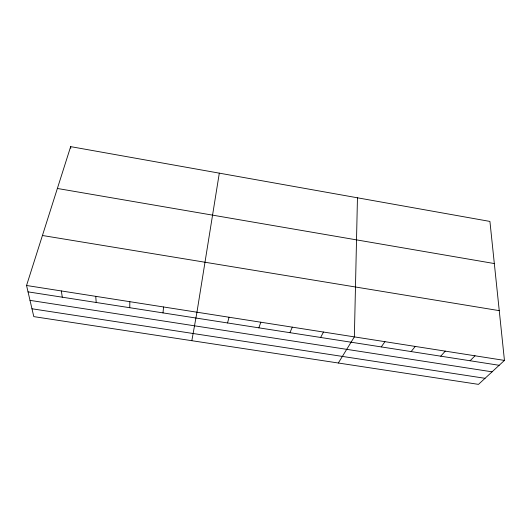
<?xml version="1.0" encoding="UTF-8"?>
<svg xmlns="http://www.w3.org/2000/svg" width="531" height="531" viewBox="0 0 531 531"><rect width="100%" height="100%" fill="white"/><g stroke="black" fill="none" stroke-linecap="round" stroke-linejoin="round"><path stroke-width="0.8" d="M129.763 307.714L129.829 301.681M357.456 197.797L354.363 336.88L338.327 363.012M163.004 312.892L163.561 306.971M219.31 173.152L196.955 312.208L191.83 340.696M227.54 322.954L229.047 317.239M26.55 285.492L70.663 146.636L489.927 221.427L504.45 360.41L478.484 384.364L33.798 316.622L26.55 285.492L504.45 360.41M258.869 327.839L260.827 322.217M289.899 332.671L292.309 327.156M320.638 337.464L323.479 332.041M381.258 346.916L384.948 341.679M411.147 351.568L415.242 346.424M440.757 356.188L445.257 351.13M470.094 360.761L474.993 355.797M30.015 300.367L492.078 371.826M31.973 308.776L485.049 378.311M28.03 291.858L499.16 365.288M42.434 235.492L499.253 310.648M57.375 188.465L494.328 263.555M61.331 290.942L62.286 297.194M70.663 146.636L70.822 148.282M95.753 296.338L96.197 302.484"/></g></svg>
